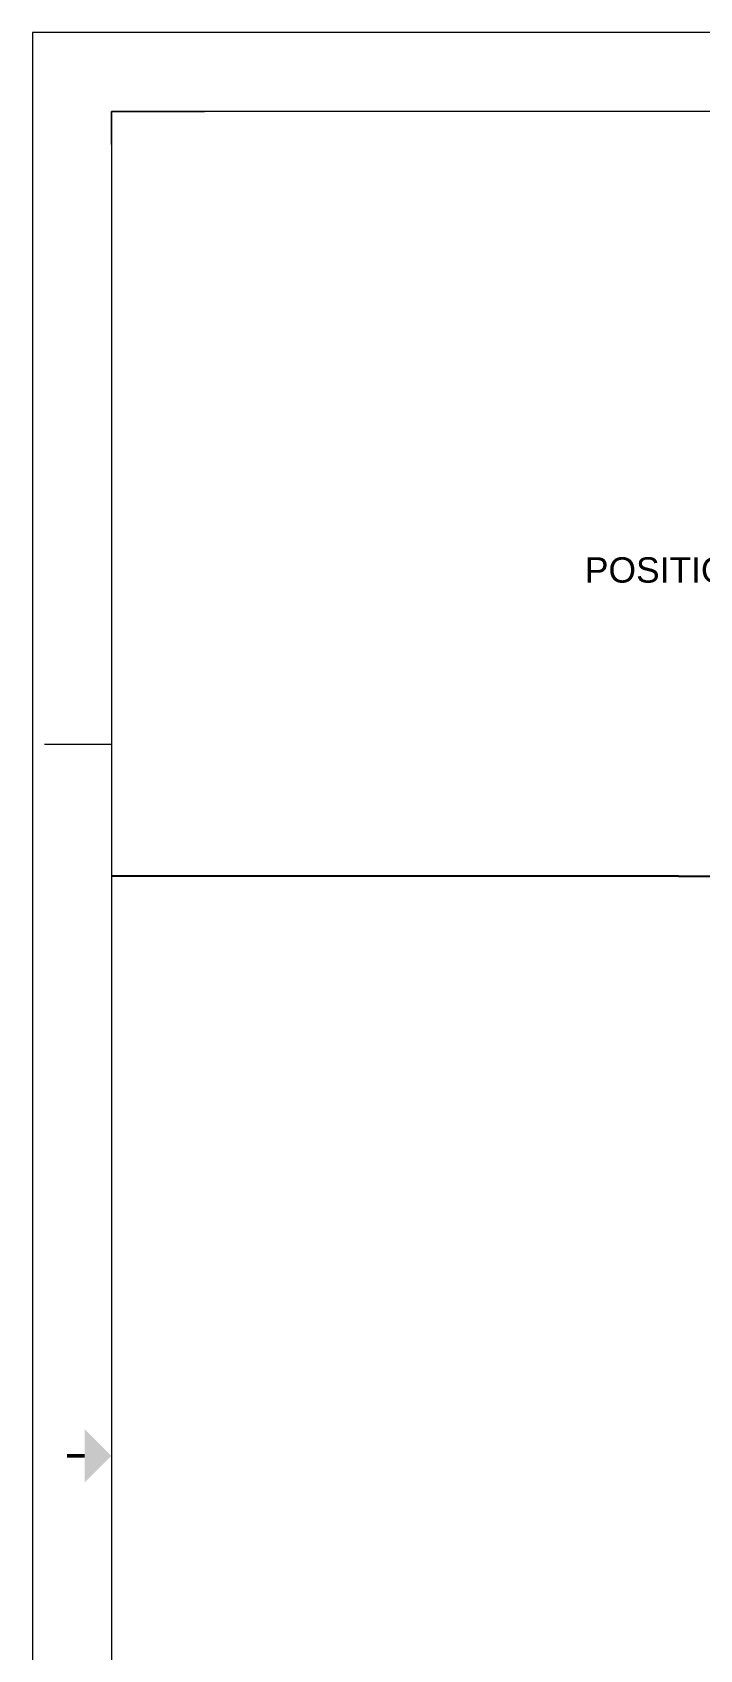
# Model space of a CAD drawing. Header units: millimetres. Extents: x -1229 to 6348, y -522 to 5252.
# Drawn here: x -1229 to 124, y 1972 to 5252 of the extents above; entities that cross this region are included whole.
import ezdxf
from ezdxf.enums import TextEntityAlignment as Align

# ---------------------------------------------------------------- set-up
doc = ezdxf.new("R2010")
doc.units = ezdxf.units.MM
doc.header["$LTSCALE"] = 25.4
doc.layers.add('Title Block', color=7, linetype='Continuous')
doc.layers.add('TXT', color=7, linetype='Continuous', lineweight=5)
doc.styles.add('ACANSTS', font='romans.shx', dxfattribs={"height": 25.4})
doc.styles.add('Roman', font='romans')
doc.styles.get("Standard").update_dxf_attribs({"font": 'arial.ttf'})

# ---------------------------------------------------------------- blocks, each defined once
blk = doc.blocks.new('LONE STAR BLOWER TITLE BLOCK (SIZE A)')
at = {"layer": 'Title Block', "lineweight": 15}
for p, q in [((600.08, 457.2), (0, 457.2)), ((0, 457.2), (0, 0)), ((587.38, 444.5), (12.7, 444.5)), ((587.38, 444.5), (12.7, 444.5)), ((12.7, 444.5), (12.7, 12.7)), ((12.7, 439.2), (12.7, 444.5)), ((12.7, 444.5), (27.67, 444.5)), ((12.7, 439.2), (12.7, 361.13)), ((1.98, 342.9), (12.7, 342.9))]:
    blk.add_line(p, q, dxfattribs=at)
at = {"layer": 'Title Block', "lineweight": 15, "const_width": 0.572}
blk.add_lwpolyline([(5.56, 228.6), (8.41, 228.6)], dxfattribs=at)
at = {"layer": 'Title Block', "lineweight": 15}
blk.add_solid([(8.41, 224.31), (8.41, 232.89), (12.7, 228.6)], dxfattribs=at)
at = {"layer": 'Title Block', "lineweight": 15, "style": 'ACANSTS'}
for tag, p, height in [('DRAWN_BY', (364.98, 58.05), 3.43), ('DRAWN_DATE', (394.07, 58.26), 3.43), ('DRAWING_SUBTITLE', (444.84, 50.21), 5.14), ('CHECKED_BY', (365.54, 49.27), 3.43), ('CHECK_DATE', (393.59, 49.29), 3.43), ('ENGINEER', (365.39, 40.85), 3.43), ('DRAWING_SUBTITLE', (444.78, 39.35), 5.14), ('ENG_DATE', (393.36, 40.71), 3.43), ('MANUFACTURING', (365.28, 32.27), 3.43), ('MFG_DATE', (393.39, 32.25), 3.43), ('CONTROL', (365.28, 23.7), 3.43), ('CONTROL_DATE', (393.39, 23.67), 3.43), ('CAGE_CODE', (450.28, 23.27), 3.43), ('MODEL_FILE_NAME', (210.7, 15.52), 3.43), ('APPROVED_BY', (364.99, 14.44), 3.43), ('APPROVAL_DATE', (393.18, 14.26), 3.43)]:
    blk.add_attdef(tag, p, '', height=height, dxfattribs=at)
at = {"layer": 'Title Block', "lineweight": 15, "style": 'Roman', "flags": 8}
for tag, height, p in [('DWG_NUMBER', 7.14, (480.3, 29.15)), ('SCALE', 3.43, (454.75, 17.88)), ('SHEETNUMBER', 3.43, (539.89, 17.88)), ('TOTA_SHEETS', 3.43, (556.11, 17.82))]:
    blk.add_attdef(tag, text='', height=height, dxfattribs=at).set_placement(p, align=Align.TOP_LEFT)
at = {"layer": 'Title Block', "lineweight": 15, "style": 'ACANSTS'}
blk.add_attdef('REVISION', text='', height=3.43, dxfattribs=at).set_placement((580.38, 22.69), align=Align.CENTER)

msp = doc.modelspace()

# ---------------------------------------------------------------- linework, layer by layer
for q in [(-1068.81, 3540.286), (5597.013, 3540.286)]:
    msp.add_line((81.493, 3540.286), q)

# ---------------------------------------------------------------- block references
at = {"xscale": 12.62788581092365, "yscale": 12.62788581092365, "zscale": 12.62788581092365}
msp.add_blockref('LONE STAR BLOWER TITLE BLOCK (SIZE A)', (-1229.185, -521.948), dxfattribs=at)

# ---------------------------------------------------------------- texts
at = {"layer": 'TXT', "lineweight": 5}
msp.add_text('POSITION #2', height=51.435, dxfattribs=at).set_placement((113.157, 4135.551), align=Align.CENTER)

doc.saveas('drawing.dxf')
